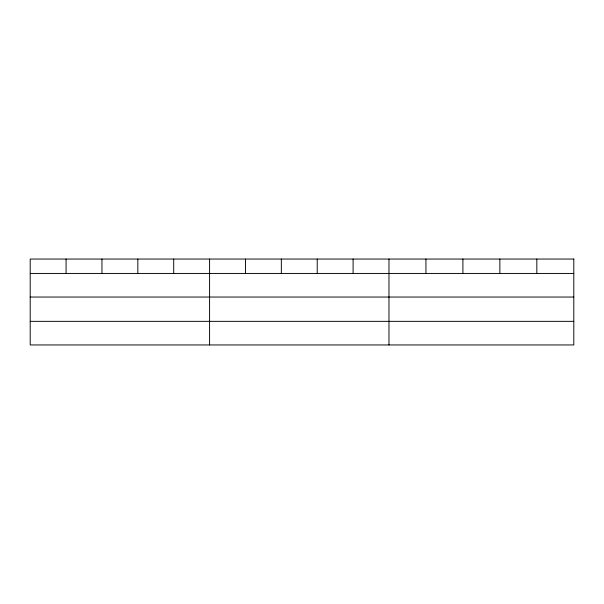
<?xml version="1.0" encoding="UTF-8"?>
<svg xmlns="http://www.w3.org/2000/svg" width="604" height="604" viewBox="0 0 604 604"><rect width="100%" height="100%" fill="white"/><g stroke="black" fill="none" stroke-linecap="round" stroke-linejoin="round"><path stroke-width="0.91" d="M30.2 273.438L573.8 273.438M30.2 297.04L573.8 297.04M30.2 321.351L573.8 321.351M536.835 259.048L536.835 273.438M499.87 259.048L499.87 273.438M462.906 259.048L462.906 273.438M425.941 259.048L425.941 273.438M388.976 259.048L388.976 344.952M353.098 259.048L353.098 273.438M317.221 259.048L317.221 273.438M281.343 259.048L281.343 273.438M245.466 259.048L245.466 273.438M209.588 259.048L209.588 344.952M173.71 259.048L173.71 273.438M137.833 259.048L137.833 273.438M101.955 259.048L101.955 273.438M66.078 259.048L66.078 273.438M573.8 259.048L30.2 259.048L30.2 344.952L573.8 344.952L573.8 259.048"/></g></svg>
